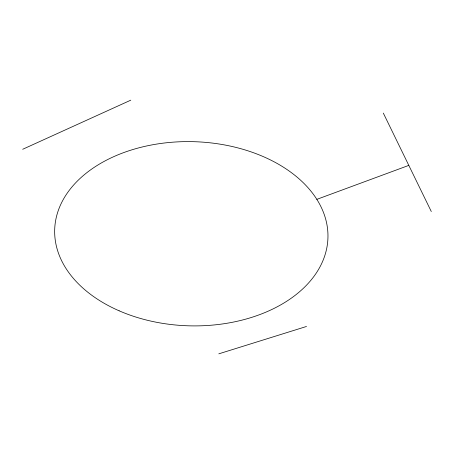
<?xml version="1.0" encoding="UTF-8"?>
<svg xmlns="http://www.w3.org/2000/svg" width="454" height="454" viewBox="0 0 454 454"><rect width="100%" height="100%" fill="white"/><g stroke="black" fill="none" stroke-linecap="round" stroke-linejoin="round"><path stroke-width="0.68" d="M22.7 149.275L130.78 100.169M316.852 199.351L408.804 165.387M218.811 353.831L306.507 326.466M383.318 113.097L431.3 211.536M119.124 310.803A136.688 92.1 1.7 0 0 327.896 238.963A136.688 92.1 1.7 0 0 126.927 151.454A136.688 92.1 1.7 0 0 119.124 310.803"/></g></svg>
